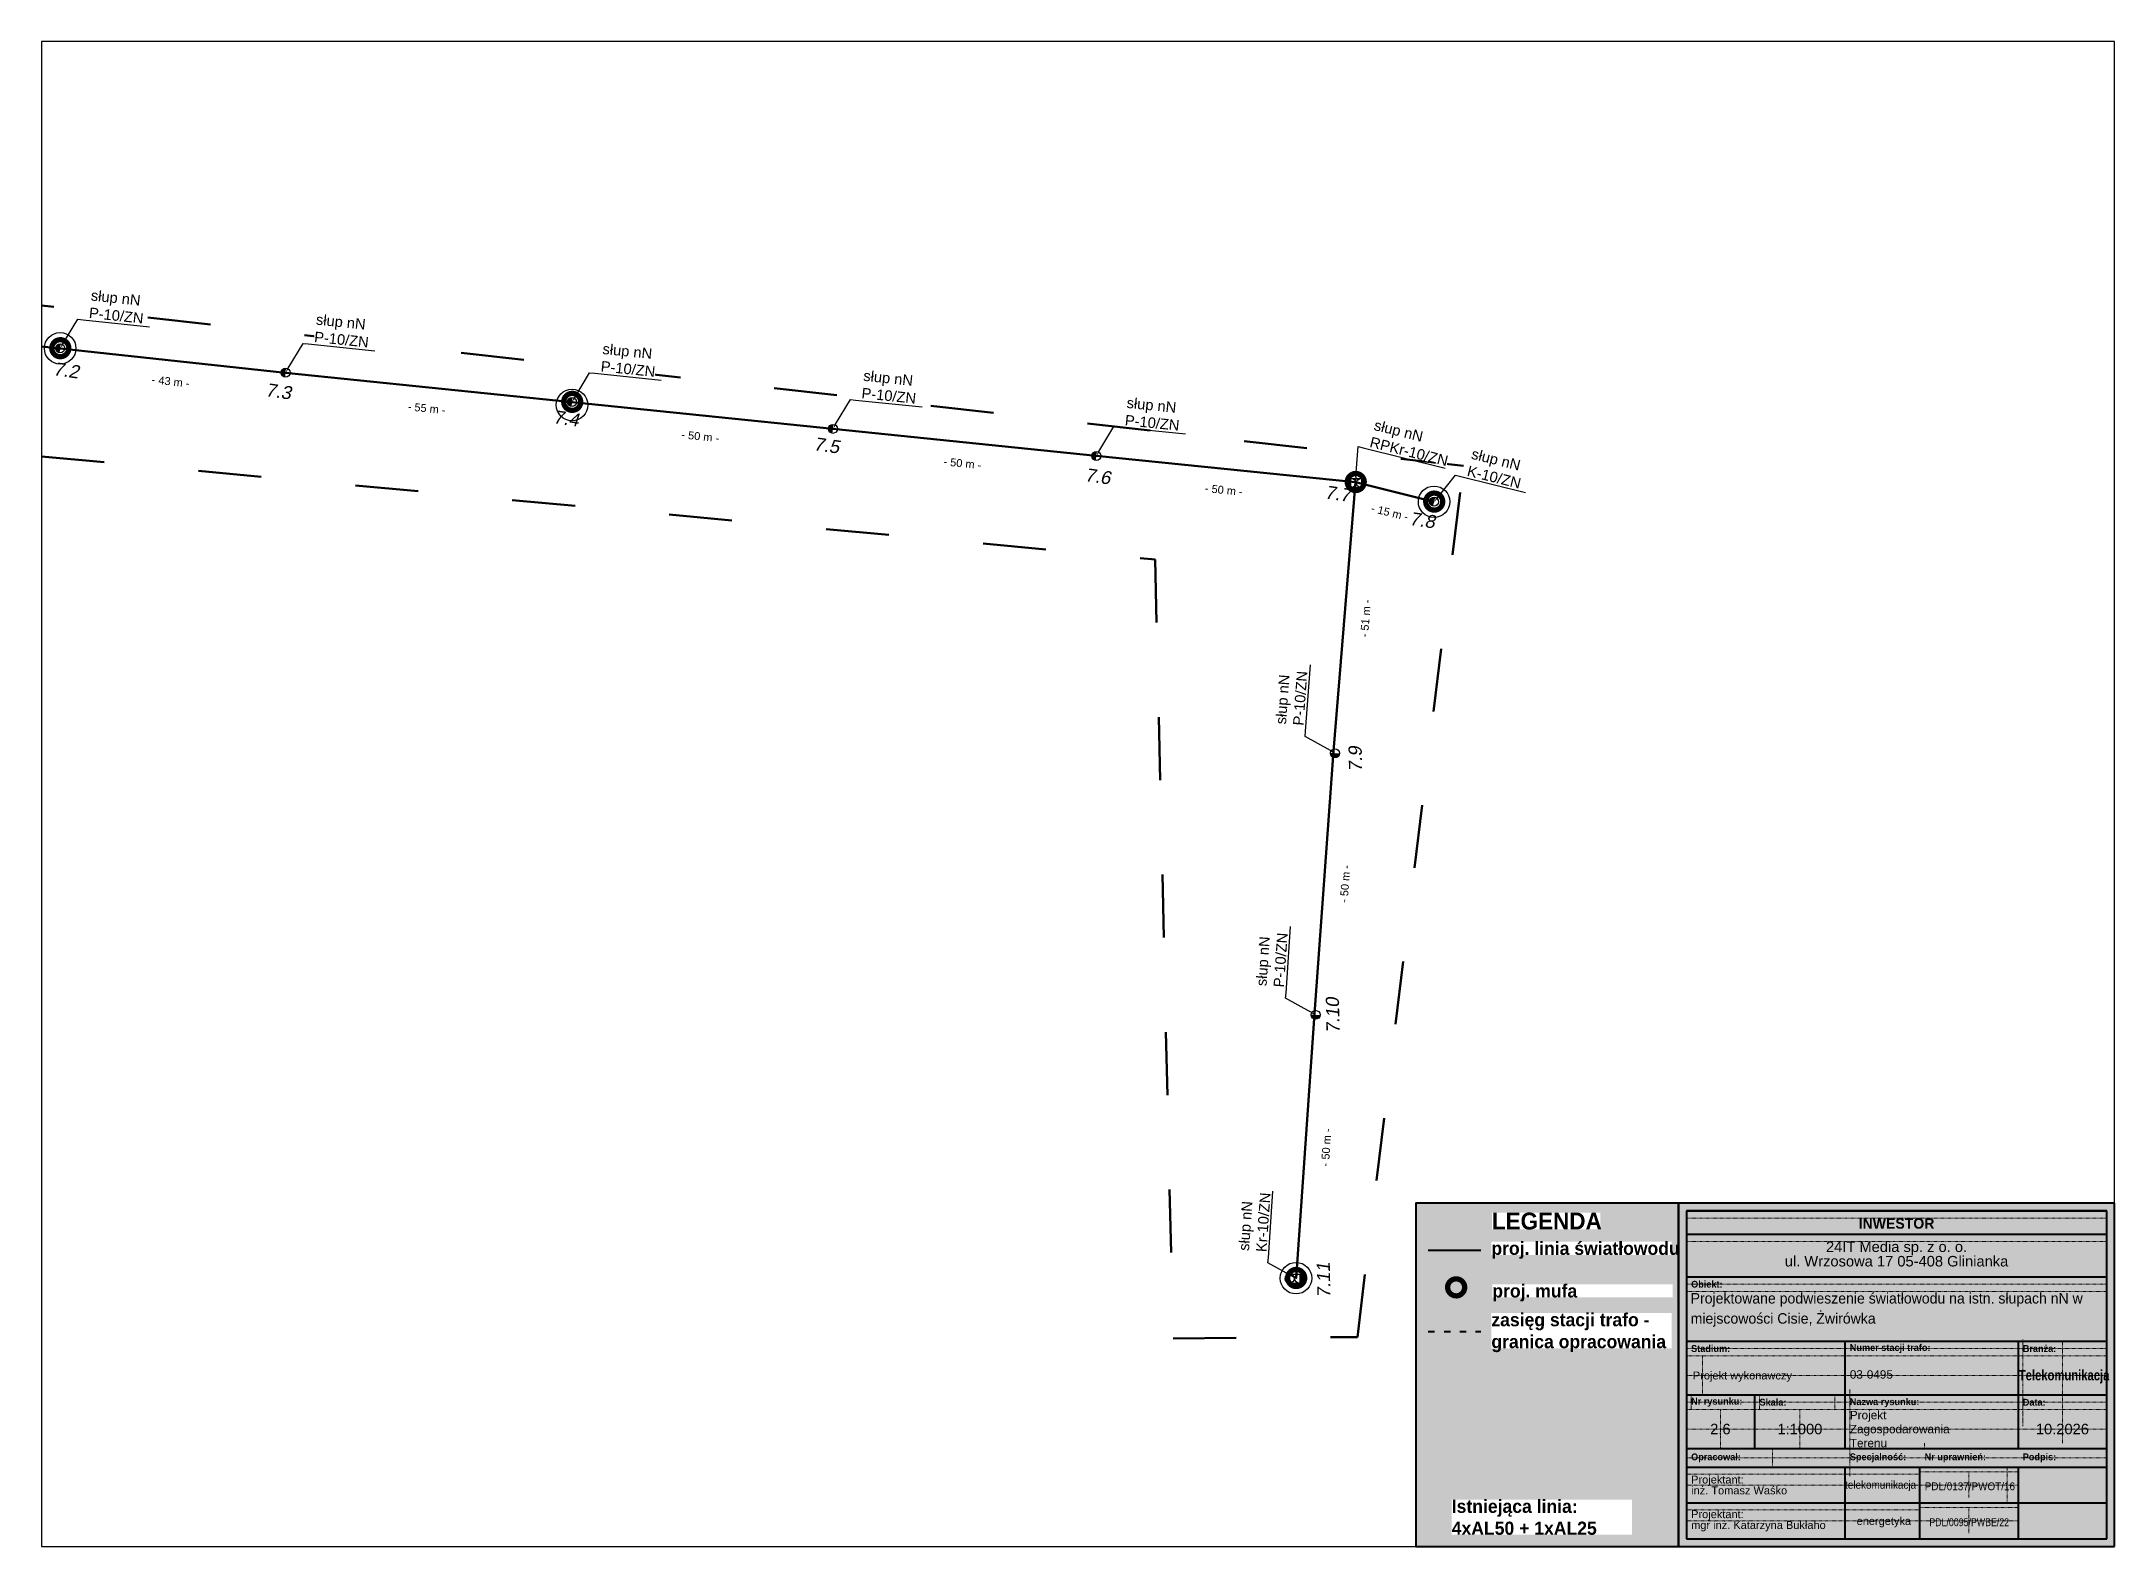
# Paper-space layout '495-6' of a CAD drawing. Header units: metres, sheet in millimetres. Extents: x 0 to 395, y 0 to 287.
# The model-space entities are those that its viewports show. They can reach past a viewport. Long polylines and large blocks are cut down to what shows.
import ezdxf
from ezdxf import colors
from ezdxf.entities.mleader import LeaderData, LeaderLine
from ezdxf.math import Vec2, Vec3

# ---------------------------------------------------------------- set-up
doc = ezdxf.new("R2010")
doc.units = ezdxf.units.M
for name, pattern in [('ACAD_ISO03W100', [30, 12, -18]), ('DGN Style 2', [0.005224, 0.003135, -0.00209]), ('GCAD_ISO03W100', [30, 12, -18])]:
    doc.linetypes.add(name, pattern=pattern)
for name, color, linetype, lineweight in [('!tele', 30, 'Continuous', 50), ('!trafo', 6, 'GCAD_ISO03W100', 50), ('00_Mufa', 3, 'Continuous', 30), ('@Tabelka', 7, 'Continuous', 13), ('_mm zasięg trafo', 6, 'ACAD_ISO03W100', 35), ('_numery', 7, 'Continuous', 40), ('_światłowód', 30, 'Continuous', 50)]:
    doc.layers.add(name, color=color, linetype=linetype, lineweight=lineweight)
doc.layers.add('@KonstrTabelki', color=253, linetype='DGN Style 2', lineweight=0, plot=False)
for name, color, linetype in [('_MM mufy', 3, 'Continuous'), ('_MM opisy', 7, 'Continuous'), ('_MM slupy', 5, 'Continuous'), ('DIM', 7, 'Continuous')]:
    doc.layers.add(name, color=color, linetype=linetype)
doc.styles.add('BardzoMale-PrawaGora', font='arial.ttf', dxfattribs={"height": 0.0025})
doc.styles.get("Standard").update_dxf_attribs({"font": 'arial.ttf'})
doc.dimstyles.new('opis linie', dxfattribs={"dimtxt": 1.5, "dimasz": 0.18, "dimexe": 0.18, "dimexo": 0.0625, "dimgap": 2.5, "dimtad": 4, "dimdec": 0, "dimzin": 0, "dimdsep": 46, "dimtxsty": 'Standard', "dimcen": 0.09, "dimse1": 1, "dimse2": 1, "dimsd1": 1, "dimsd2": 1, "dimclrt": 256, "dimadec": 0, "dimazin": 0, "dimtfac": 1, "dimtdec": 0, "dimtofl": 0, "dimtmove": 0, "dimatfit": 3, "dimfxl": 1, "dimtfill": 1, "dimtolj": 1, "dimtzin": 0, "dimarcsym": 0})

# ---------------------------------------------------------------- blocks, each defined once
blk = doc.blocks.new('tabelka')
at = {"true_color": 0xffffff, "transparency": 33554687}
h = blk.add_hatch(color=7, dxfattribs=at)
h.dxf.hatch_style = 1
h.paths.add_polyline_path([(-83, 65.41), (0, 65.41), (0, 0), (-83, 0)])
at = {"layer": '@KonstrTabelki', "lineweight": 0}
for p, q in [((-1.5, 62.52), (-81.5, 62.52)), ((-1.5, 58.08), (-81.5, 58.08)), ((-1.5, 49.94), (-81.5, 49.94)), ((-81.5, 48.55), (-1.5, 48.55)), ((-1.5, 37.69), (-81.5, 37.69)), ((-81.5, 36.3), (-1.5, 36.3)), ((-78.46, 36.3), (-78.46, 28.86)), ((-17.47, 39.44), (-17.47, 22.94)), ((-9.93, 19.68), (-9.93, 39.08)), ((-81.5, 32.58), (-1.5, 32.58)), ((-80.6, 28.86), (-80.6, 26.08)), ((-67.58, 28.86), (-67.58, 26.08)), ((-53.27, 26.08), (-53.27, 28.86)), ((-50.39, 29.9), (-50.39, 18.64)), ((-17.47, 28.86), (-17.47, 22.94)), ((-9.93, 19.68), (-9.93, 28.86)), ((-1.5, 27.47), (-81.5, 27.47)), ((-81.5, 26.08), (-1.5, 26.08)), ((-74.99, 18.64), (-74.99, 26.08)), ((-59.88, 18.64), (-59.88, 26.08)), ((-1.5, 27.47), (-18.36, 27.47)), ((-1.5, 22.36), (-81.5, 22.36)), ((-1.5, 22.36), (-18.36, 22.36)), ((-81.5, 16.88), (-1.5, 16.88)), ((-65.11, 18.64), (-65.11, 15.11)), ((-50.39, 18.64), (-50.39, 13.41)), ((-36.15, 19.68), (-36.15, 18.64)), ((-37.05, 13.77), (-81.5, 13.77)), ((-37.05, 14.25), (-18.36, 14.25)), ((-27.71, 14.25), (-27.71, 9.31)), ((-20.43, 15.11), (-20.43, 8.31)), ((-37.05, 11.71), (-81.5, 11.71)), ((-18.36, 11.71), (-37.05, 11.71)), ((-37.05, 6.97), (-81.5, 6.97)), ((-37.05, 4.9), (-81.5, 4.9)), ((-37.05, 7.44), (-18.36, 7.44)), ((-18.36, 4.9), (-37.05, 4.9)), ((-27.71, 7.44), (-27.71, 2.5))]:
    blk.add_line(p, q, dxfattribs=at)
at = {"layer": '@KonstrTabelki'}
for points in [[(-51.29, 28.86), (-51.29, 39.08)], [(-51.29, 18.64), (-51.29, 28.86)]]:
    blk.add_lwpolyline(points, dxfattribs=at)
at = {"layer": '@Tabelka', "lineweight": 40}
for p, q in [((0, 65.41), (-83, 65.41)), ((-83, 65.41), (-83, 0)), ((-81.5, 63.91), (-1.5, 63.91)), ((-1.5, 63.91), (-81.5, 63.91)), ((-81.5, 63.91), (-81.5, 1.5)), ((-1.5, 1.5), (-1.5, 63.91)), ((0, 0), (0, 65.41)), ((-81.5, 59.47), (-1.5, 59.47)), ((-81.5, 51.33), (-1.5, 51.33)), ((-81.5, 39.08), (-1.5, 39.08)), ((-81.5, 39.08), (-18.36, 39.08)), ((-51.29, 28.86), (-51.29, 39.08)), ((-51.29, 28.86), (-51.29, 35.67)), ((-18.36, 39.08), (-18.36, 28.86)), ((-81.5, 28.86), (-18.36, 28.86)), ((-68.48, 18.64), (-68.48, 28.86)), ((-51.29, 18.64), (-51.29, 28.86)), ((-18.36, 28.86), (-1.5, 28.86)), ((-18.36, 28.86), (-18.36, 18.64)), ((-51.29, 18.64), (-51.29, 25.45)), ((-18.36, 25.45), (-18.36, 18.64)), ((-81.5, 18.64), (-1.5, 18.64)), ((-81.5, 18.64), (-1.5, 18.64)), ((-81.5, 15.11), (-1.5, 15.11)), ((-51.29, 1.5), (-51.29, 15.11)), ((-37.05, 1.5), (-37.05, 15.11)), ((-18.36, 15.11), (-18.36, 1.5)), ((-81.5, 8.31), (-1.5, 8.31)), ((-81.5, 8.31), (-1.5, 8.31)), ((-81.5, 1.5), (-1.5, 1.5)), ((-83, 0), (0, 0))]:
    blk.add_line(p, q, dxfattribs=at)
at = {"layer": '@Tabelka'}
for s, insert, char_height, attachment_point, line_spacing_factor in [('{\\fLato Light|b1|i0|c238|p34;INWESTOR}', (-41.5, 62.52), 2, 2, 0.825), ('24IT Media sp. z o. o.\\Pul. Wrzosowa 17 05-408 Glinianka', (-41.5, 58.08), 2, 2, 0.825), ('{\\fLato Light|b1|i0|c238|p34;Obiekt:}', (-80.6, 49.94), 1.3, 4, 0.946154), ('{\\fLato Light|b1|i0|c238|p34;Branża:}', (-17.47, 37.69), 1.3, 4, 0.946154), ('Projekt wykonawczy', (-80.27, 32.34), 1.5, 4, 0.825), ('{\\fLato Light|b1|i0|c238|p34;\\W0.8;Telekomunikacja}', (-9.6, 32.34), 2, 5, 0.76875), ('{\\fLato Light|b1|i0|c238|p34;Nr rysunku:}', (-80.6, 27.47), 1.3, 4, 0.946154), ('{\\fLato Light|b1|i0|c238|p34;Skala:}', (-67.58, 27.47), 1.3, 4, 0.946154), ('{\\fLato Light|b1|i0|c238|p34;Nazwa rysunku:}', (-50.39, 27.38), 1.3, 4, 0.946154), ('{\\fLato Light|b1|i0|c238|p34;Data:}', (-17.47, 27.47), 1.3, 4, 0.946154), ('10.2026', (-9.93, 22.36), 2, 5, 0.825), ('{\\fLato Light|b1|i0|c238|p34;Opracował:}', (-80.6, 16.88), 1.3, 4, 0.946154), ('{\\fLato Light|b1|i0|c238|p34;Specjalność:}', (-50.39, 16.88), 1.3, 4, 0.946154), ('{\\fLato Light|b1|i0|c238|p34;Nr uprawnień:}', (-36.15, 16.88), 1.3, 4, 0.946154), ('{\\fLato Light|b1|i0|c238|p34;Podpis:}', (-17.47, 16.88), 1.3, 4, 0.946154)]:
    blk.add_mtext(s, dxfattribs=dict(at, insert=insert, char_height=char_height, attachment_point=attachment_point, line_spacing_factor=line_spacing_factor))
for s, insert, char_height, width, attachment_point, line_spacing_factor in [('{\\fLato Light|b1|i0|c238|p34;Stadium:}', (-80.6, 37.69), 1.3, 8.6456, 4, 0.946154), ('{\\fLato Light|b1|i0|c238|p34;Numer stacji trafo:}', (-50.39, 37.69), 1.3, 16.1141, 4, 0.946154), ('Projektant:\\Pinż. Tomasz Waśko', (-80.6, 11.71), 1.5, 27.9275, 4, 0.825), ('{\\W0.9;telekomunikacja}', (-44.53, 11.53), 1.5, 22.915, 5, 0.825), ('{\\W0.9;PDL/0137/PWOT/16}', (-27.54, 11.46), 1.5, 22.915, 5, 0.825), ('Projektant:\\Pmgr inż. Katarzyna Bukłaho', (-80.6, 4.9), 1.5, 27.9275, 4, 0.825), ('energetyka', (-43.91, 4.64), 1.5, 22.915, 5, 0.825), ('{\\W0.8;PDL/0095/PWBE/22}', (-27.66, 4.62), 1.5, 22.915, 5, 0.825)]:
    blk.add_mtext(s, dxfattribs=dict(at, insert=insert, char_height=char_height, width=width, attachment_point=attachment_point, line_spacing_factor=line_spacing_factor))
blk = doc.blocks.new('mufa')
at = {"layer": '_MM mufy'}
h = blk.add_hatch(color=256, dxfattribs=at)
h.dxf.hatch_style = 1
h.paths.add_polyline_path([(2.15, 0.12, 1), (-2.1, -0.05, 1)])
h.paths.add_polyline_path([(-1.1, -0.01, -1), (1.15, 0.08, -1)], flags=16)
h.paths.add_polyline_path([(-0.83, 0, -1), (0.88, 0.07, -1)], flags=0)
blk = doc.blocks.new('legenda')
at = {"true_color": 0xffffff, "transparency": 33554687}
h = blk.add_hatch(color=7, dxfattribs=at)
h.dxf.hatch_style = 1
h.paths.add_polyline_path([(-50, 65.41), (0, 65.41), (0, 0), (-50, 0)])
at = {"lineweight": 40}
blk.add_lwpolyline([(0, 65.41), (-50, 65.41), (-50, 0)], dxfattribs=at)
at = {"layer": '_mm zasięg trafo', "lineweight": 40, "ltscale": 0.1}
blk.add_lwpolyline([(-47.62, 40.95), (-37.62, 40.95)], dxfattribs=at)
at = {"layer": '_światłowód', "lineweight": 40}
blk.add_lwpolyline([(-47.62, 56.41), (-37.62, 56.41)], dxfattribs=at)
at = {"layer": '_mm zasięg trafo'}
blk.add_blockref('mufa', (-42.35, 49.31), dxfattribs=at)
at = {"layer": '_mm zasięg trafo', "bg_fill": 3, "box_fill_scale": 1, "bg_fill_color": 256, "bg_fill_transparency": 0}
for s, width, heights, insert, char_height, attachment_point in [('{\\fLato Light|b1|i0|c238|p34;\\C7;LEGENDA}', 20.65, [-3.27], (-35.53, 63.58), 3.2, 1), ('\\pxt4;{\\fLato Light|b1|i0|c238|p34;\\C7;proj. linia światłowodu}', 34.3358, [0], (-35.62, 56.41), 2.5, 4), ('\\pxt4;{\\fLato Light|b1|i0|c238|p34;\\C7;proj. mufa}', 34.3358, [0], (-35.44, 48.3), 2.5, 4), ('\\pxt4;{\\fLato Light|b1|i0|c238|p34;\\C7;zasięg stacji trafo - granica opracowania}', 34.3358, [-7.36], (-35.62, 40.72), 2.5, 4)]:
    blk.add_mtext_dynamic_manual_height_columns(s, width=width, gutter_width=1, heights=heights, dxfattribs=dict(at, insert=insert, char_height=char_height, attachment_point=attachment_point))
at = {"lineweight": 40}
blk.add_lwpolyline([(-50, 0), (0, 0), (0, 65.41)], dxfattribs=at)
at = {"layer": '_mm zasięg trafo', "insert": (-43.16, 5.56), "char_height": 2.5, "attachment_point": 4, "bg_fill": 3, "box_fill_scale": 1, "bg_fill_color": 256, "bg_fill_transparency": 0}
blk.add_mtext_dynamic_manual_height_columns('\\pxt4;{\\fLato Light|b1|i0|c238|p34;\\C7;Istniejąca linia:\\P4xAL50 + 1xAL25}', width=34.3358, gutter_width=1, heights=[-6.79], dxfattribs=at)
blk = doc.blocks.new('ZN')
at = {"layer": '_MM slupy', "transparency": 33554687}
h = blk.add_hatch(color=256, dxfattribs=at)
h.dxf.hatch_style = 1
h.paths.add_polyline_path([(0, -0.86), (0, 0.86, 1)])
at = {"layer": '_MM slupy'}
blk.add_circle((0, 0), 0.857, dxfattribs=at)
blk = doc.blocks.new('*D3286')
at = {"layer": 'DIM', "insert": (7527783.79, 5787055.94), "char_height": 1.5, "attachment_point": 5, "rotation": 86.0243, "bg_fill": 3, "box_fill_scale": 1.1, "bg_fill_color": 9, "bg_fill_true_color": 13158600, "bg_fill_transparency": 0}
blk.add_mtext('\\A1;- 50 m -', dxfattribs=at)
blk = doc.blocks.new('*D3287')
at = {"layer": 'DIM', "insert": (7527787.37, 5787106.1), "char_height": 1.5, "attachment_point": 5, "rotation": 85.8108, "bg_fill": 3, "box_fill_scale": 1.1, "bg_fill_color": 9, "bg_fill_true_color": 13158600, "bg_fill_transparency": 0}
blk.add_mtext('\\A1;- 50 m -', dxfattribs=at)
blk = doc.blocks.new('*D3288')
at = {"layer": 'DIM', "insert": (7527791.28, 5787156.66), "char_height": 1.5, "attachment_point": 5, "rotation": 85.3423, "bg_fill": 3, "box_fill_scale": 1.1, "bg_fill_color": 9, "bg_fill_true_color": 13158600, "bg_fill_transparency": 0}
blk.add_mtext('\\A1;- 51 m -', dxfattribs=at)
blk = doc.blocks.new('*D3290')
at = {"layer": 'DIM', "insert": (7527515.32, 5787206.92), "char_height": 1.5, "attachment_point": 5, "rotation": 353.996, "bg_fill": 3, "box_fill_scale": 1.1, "bg_fill_color": 9, "bg_fill_true_color": 13158600, "bg_fill_transparency": 0}
blk.add_mtext('\\A1;- 54 m -', dxfattribs=at)
blk = doc.blocks.new('*D3291')
at = {"layer": 'DIM', "insert": (7527563.81, 5787201.76), "char_height": 1.5, "attachment_point": 5, "rotation": 353.8421, "bg_fill": 3, "box_fill_scale": 1.1, "bg_fill_color": 9, "bg_fill_true_color": 13158600, "bg_fill_transparency": 0}
blk.add_mtext('\\A1;- 43 m -', dxfattribs=at)
blk = doc.blocks.new('*D3292')
at = {"layer": 'DIM', "insert": (7527612.55, 5787196.65), "char_height": 1.5, "attachment_point": 5, "rotation": 354.1462, "bg_fill": 3, "box_fill_scale": 1.1, "bg_fill_color": 9, "bg_fill_true_color": 13158600, "bg_fill_transparency": 0}
blk.add_mtext('\\A1;- 55 m -', dxfattribs=at)
blk = doc.blocks.new('*D3293')
at = {"layer": 'DIM', "insert": (7527664.64, 5787191.3), "char_height": 1.5, "attachment_point": 5, "rotation": 354.1324, "bg_fill": 3, "box_fill_scale": 1.1, "bg_fill_color": 9, "bg_fill_true_color": 13158600, "bg_fill_transparency": 0}
blk.add_mtext('\\A1;- 50 m -', dxfattribs=at)
blk = doc.blocks.new('*D3294')
at = {"layer": 'DIM', "insert": (7527714.53, 5787186.17), "char_height": 1.5, "attachment_point": 5, "rotation": 354.1114, "bg_fill": 3, "box_fill_scale": 1.1, "bg_fill_color": 9, "bg_fill_true_color": 13158600, "bg_fill_transparency": 0}
blk.add_mtext('\\A1;- 50 m -', dxfattribs=at)
blk = doc.blocks.new('*D3295')
at = {"layer": 'DIM', "insert": (7527764.28, 5787181.09), "char_height": 1.5, "attachment_point": 5, "rotation": 354.2257, "bg_fill": 3, "box_fill_scale": 1.1, "bg_fill_color": 9, "bg_fill_true_color": 13158600, "bg_fill_transparency": 0}
blk.add_mtext('\\A1;- 50 m -', dxfattribs=at)
blk = doc.blocks.new('*D3296')
at = {"layer": 'DIM', "insert": (7527795.86, 5787176.82), "char_height": 1.5, "attachment_point": 5, "rotation": 345.9836, "bg_fill": 3, "box_fill_scale": 1.1, "bg_fill_color": 9, "bg_fill_true_color": 13158600, "bg_fill_transparency": 0}
blk.add_mtext('\\A1;- 15 m -', dxfattribs=at)
blk = doc.blocks.new('R')
at = {"layer": '_MM slupy', "transparency": 33554687}
h = blk.add_hatch(color=256, dxfattribs=at)
h.dxf.hatch_style = 1
h.paths.add_polyline_path([(-0.93, -0.86), (-0.93, 0.86, 1)])
h = blk.add_hatch(color=256, dxfattribs=at)
h.dxf.hatch_style = 1
h.paths.add_polyline_path([(0.93, 0.86), (0.93, -0.86, 1)])
at = {"layer": '_MM slupy'}
for points in [[(-0.93, 0.86), (0.93, 0.86)], [(-0.93, -0.86), (0.93, -0.86)]]:
    blk.add_lwpolyline(points, dxfattribs=at)
for centre in [(-0.93, 0), (0.93, 0)]:
    blk.add_circle(centre, 0.857, dxfattribs=at)
blk = doc.blocks.new('q')
at = {"layer": '_MM slupy'}
blk.add_blockref('ZN', (0, 0), dxfattribs=at)
at = {"layer": '_MM opisy'}
ml = blk.add_multileader_mtext('Standard', dxfattribs=at)
ml.set_content('\\pxql;słup nN\\PP-10/ZN', color=256)
ml.set_leader_properties()
ml.build(insert=Vec2(0, 0))
ml.multileader.update_dxf_attribs({"has_text_frame": 1, "text_left_attachment_type": 5, "text_right_attachment_type": 5, "dogleg_length": 1, "arrow_head_size": 1})
ctx = ml.context
ctx.base_point, ctx.char_height, ctx.arrow_head_size, ctx.landing_gap_size, ctx.plane_origin = Vec3(3.75, 5.9), 2, 1, 1, Vec3(1.72, -1.42)
ctx.left_attachment, ctx.right_attachment = 5, 5
notes = []
notes.append((ctx, [(0, (1, 1, 0), (2.75, 5.9), (1, 0), 1, [(0, [(0, 0), (2.75, 5.9)], 0, [])])]))
ctx.mtext.insert, ctx.mtext.flow_direction = Vec3(4.75, 11.7), 5
ctx.mtext.has_bg_fill, ctx.mtext.bg_color, ctx.mtext.bg_scale_factor, ctx.mtext.bg_transparency, ctx.mtext.use_window_bg_color = 1, -1023410175, 1, 0, 1
for ctx, leaders in notes:
    for number, flags, end, landing, length, lines in leaders:
        leader = LeaderData()
        leader.index, (leader.has_last_leader_line, leader.has_dogleg_vector, leader.attachment_direction) = number, flags
        leader.last_leader_point, leader.dogleg_vector, leader.dogleg_length = Vec3(end), Vec3(landing), length
        for number, points, colour, breaks in lines:
            line = LeaderLine()
            line.index, line.vertices, line.color, line.breaks = number, Vec3.list(points), colors.encode_raw_color(colour), breaks
            leader.lines.append(line)
        ctx.leaders.append(leader)

msp = doc.modelspace()

# ---------------------------------------------------------------- linework, layer by layer
at = {"layer": '!trafo'}
msp.add_lwpolyline([(7527466.99, 5787194.19), (7527751.2, 5787167.86), (7527754.62, 5787019.56), (7527789.7, 5787019.83), (7527809.89, 5787185.7), (7527453.53, 5787225.94)], dxfattribs=at)
at = {"layer": '00_Mufa'}
for centre in [(7527542.79, 5787208.07), (7527640.23, 5787197.29), (7527804.31, 5787178.86), (7527778.03, 5787031.04)]:
    msp.add_circle(centre, 3, dxfattribs=at)

# ---------------------------------------------------------------- next in the draw order: block references
for p, rotation in [((7527542.79, 5787208.07), 353.8420620738489), ((7527585.69, 5787203.44), 354.1461991710294), ((7527640.23, 5787197.85), 354.1324487911801), ((7527689.87, 5787192.75), 354.1113659011265), ((7527740.01, 5787187.58), 354.2257386540888), ((7527785.44, 5787130.99), 85.81080230718017), ((7527781.75, 5787081.18), 86.02433740628351)]:
    msp.add_blockref('q', p, dxfattribs=dict(rotation=rotation))

# ---------------------------------------------------------------- next in the draw order: linework, layer by layer
at = {"layer": '!tele'}
for points in [[(7527439.08, 5787217.75), (7527488.69, 5787213.76), (7527542.79, 5787208.07), (7527585.69, 5787203.44), (7527640.23, 5787197.85), (7527689.87, 5787192.75), (7527740.01, 5787187.58), (7527789.37, 5787182.59), (7527804.31, 5787178.86)], [(7527789.37, 5787182.59), (7527785.19, 5787131.39), (7527781.53, 5787081.39), (7527778.03, 5787031.04)]]:
    msp.add_lwpolyline(points, dxfattribs=at)

# ---------------------------------------------------------------- next in the draw order: dimensions: what is measured, and where the dimension line sits
at = {"layer": 'DIM'}
for p1, p2, picture, middle in [((7527488.69, 5787213.76), (7527542.79, 5787208.07), '*D3290', (7527515.32, 5787206.92)), ((7527778.03, 5787031.04), (7527781.53, 5787081.39), '*D3286', (7527783.79, 5787055.94))]:
    dim = msp.add_aligned_dim(p1=p1, p2=p2, distance=-0.75, dimstyle='opis linie', override={"dimpost": '- <> m -'}, dxfattribs=at)
    dim.commit()
    dim.dimension.update_dxf_attribs({"geometry": picture, "text_midpoint": middle})

# ---------------------------------------------------------------- next in the draw order: texts
at = {"layer": '_numery', "oblique": 10}
msp.add_text('7.11', height=2.5, rotation=91.2931, dxfattribs=at).set_placement((7527784.6, 5787027.29))

# ---------------------------------------------------------------- next in the draw order: dimensions: what is measured, and where the dimension line sits
at = {"layer": 'DIM'}
for p1, p2, picture, middle in [((7527542.79, 5787208.07), (7527585.69, 5787203.44), '*D3291', (7527563.81, 5787201.76)), ((7527781.53, 5787081.39), (7527785.19, 5787131.39), '*D3287', (7527787.37, 5787106.1))]:
    dim = msp.add_aligned_dim(p1=p1, p2=p2, distance=-0.75, dimstyle='opis linie', override={"dimpost": '- <> m -'}, dxfattribs=at)
    dim.commit()
    dim.dimension.update_dxf_attribs({"geometry": picture, "text_midpoint": middle})

# ---------------------------------------------------------------- next in the draw order: leaders
at = {"layer": '_MM opisy'}
ml = msp.add_multileader_mtext('Standard', dxfattribs=at)
ml.set_content('\\pxql;słup nN\\PKr-10/ZN', color=256)
ml.set_leader_properties()
ml.build(insert=Vec2(0, 0))
ml.multileader.update_dxf_attribs({"has_text_frame": 1, "text_left_attachment_type": 5, "text_right_attachment_type": 5, "dogleg_length": 1, "arrow_head_size": 1})
ctx = ml.context
ctx.base_point, ctx.char_height, ctx.arrow_head_size, ctx.landing_gap_size, ctx.plane_origin, ctx.plane_x_axis, ctx.plane_y_axis = Vec3(7527772.76, 5787034.94), 2, 1, 1, Vec3(7527779.93, 5787032.4), Vec3(0.069333, 0.997594), Vec3(-0.997594, 0.069333)
ctx.left_attachment, ctx.right_attachment = 5, 5
notes = []
notes.append((ctx, [(0, (1, 1, 0), (7527772.69, 5787033.94), (0.069333, 0.997594), 1, [(0, [(7527778.39, 5787030.78), (7527772.69, 5787033.94)], 0, [])])]))
ctx.mtext.insert, ctx.mtext.text_direction, ctx.mtext.flow_direction = Vec3(7527767.08, 5787036.33), Vec3(0.069333, 0.997594), 5
ctx.mtext.has_bg_fill, ctx.mtext.bg_color, ctx.mtext.bg_scale_factor, ctx.mtext.bg_transparency, ctx.mtext.use_window_bg_color = 1, -1023410175, 1, 0, 1
for ctx, leaders in notes:
    for number, flags, end, landing, length, lines in leaders:
        leader = LeaderData()
        leader.index, (leader.has_last_leader_line, leader.has_dogleg_vector, leader.attachment_direction) = number, flags
        leader.last_leader_point, leader.dogleg_vector, leader.dogleg_length = Vec3(end), Vec3(landing), length
        for number, points, colour, breaks in lines:
            line = LeaderLine()
            line.index, line.vertices, line.color, line.breaks = number, Vec3.list(points), colors.encode_raw_color(colour), breaks
            leader.lines.append(line)
        ctx.leaders.append(leader)

# ---------------------------------------------------------------- next in the draw order: block references
at = {"color": 5, "lineweight": 70}
for p in [(7527542.79, 5787208.07), (7527778.03, 5787031.04)]:
    msp.add_blockref('mufa', p, dxfattribs=at)
msp.add_blockref('R', (7527777.73, 5787030.93))

# ---------------------------------------------------------------- next in the draw order: texts
at = {"layer": '_numery', "oblique": 10}
for s, rotation, p in [('7.2', 351.8308, (7527541.38, 5787203)), ('7.10', 91.2931, (7527786.34, 5787077.69))]:
    msp.add_text(s, height=2.5, rotation=rotation, dxfattribs=at).set_placement(p)

# ---------------------------------------------------------------- next in the draw order: dimensions: what is measured, and where the dimension line sits
at = {"layer": 'DIM'}
for p1, p2, picture, middle in [((7527585.69, 5787203.44), (7527640.23, 5787197.85), '*D3292', (7527612.55, 5787196.65)), ((7527785.19, 5787131.39), (7527789.37, 5787182.59), '*D3288', (7527791.28, 5787156.66))]:
    dim = msp.add_aligned_dim(p1=p1, p2=p2, distance=-0.75, dimstyle='opis linie', override={"dimpost": '- <> m -'}, dxfattribs=at)
    dim.commit()
    dim.dimension.update_dxf_attribs({"geometry": picture, "text_midpoint": middle})

# ---------------------------------------------------------------- next in the draw order: texts
at = {"layer": '_numery', "oblique": 10}
for s, rotation, p in [('7.3', 351.8308, (7527581.79, 5787199)), ('7.9', 91.2931, (7527790.62, 5787127.45))]:
    msp.add_text(s, height=2.5, rotation=rotation, dxfattribs=at).set_placement(p)

# ---------------------------------------------------------------- next in the draw order: dimensions: what is measured, and where the dimension line sits
at = {"layer": 'DIM'}
dim = msp.add_aligned_dim(p1=(7527640.23, 5787197.85), p2=(7527689.87, 5787192.75), distance=-0.75, dimstyle='opis linie', override={"dimpost": '- <> m -'}, dxfattribs=at)
dim.commit()
dim.dimension.update_dxf_attribs({"geometry": '*D3293', "text_midpoint": (7527664.64, 5787191.3)})

# ---------------------------------------------------------------- next in the draw order: block references
at = {"color": 5, "lineweight": 70}
msp.add_blockref('mufa', (7527640.23, 5787197.85), dxfattribs=at)

# ---------------------------------------------------------------- next in the draw order: texts
at = {"layer": '_numery', "oblique": 10}
msp.add_text('7.4', height=2.5, rotation=351.8308, dxfattribs=at).set_placement((7527636.56, 5787193.85))

# ---------------------------------------------------------------- next in the draw order: dimensions: what is measured, and where the dimension line sits
at = {"layer": 'DIM'}
dim = msp.add_aligned_dim(p1=(7527689.87, 5787192.75), p2=(7527740.01, 5787187.58), distance=-0.75, dimstyle='opis linie', override={"dimpost": '- <> m -'}, dxfattribs=at)
dim.commit()
dim.dimension.update_dxf_attribs({"geometry": '*D3294', "text_midpoint": (7527714.53, 5787186.17)})

# ---------------------------------------------------------------- next in the draw order: texts
at = {"layer": '_numery', "oblique": 10}
msp.add_text('7.5', height=2.5, rotation=351.8308, dxfattribs=at).set_placement((7527686.12, 5787188.71))

# ---------------------------------------------------------------- next in the draw order: dimensions: what is measured, and where the dimension line sits
at = {"layer": 'DIM'}
dim = msp.add_aligned_dim(p1=(7527740.01, 5787187.58), p2=(7527789.37, 5787182.59), distance=-0.75, dimstyle='opis linie', override={"dimpost": '- <> m -'}, dxfattribs=at)
dim.commit()
dim.dimension.update_dxf_attribs({"geometry": '*D3295', "text_midpoint": (7527764.28, 5787181.09)})

# ---------------------------------------------------------------- next in the draw order: texts
at = {"layer": '_numery', "oblique": 10}
msp.add_text('7.6', height=2.5, rotation=351.8308, dxfattribs=at).set_placement((7527737.74, 5787182.82))

# ---------------------------------------------------------------- next in the draw order: dimensions: what is measured, and where the dimension line sits
at = {"layer": 'DIM'}
dim = msp.add_aligned_dim(p1=(7527789.37, 5787182.59), p2=(7527804.31, 5787178.86), distance=-0.75, dimstyle='opis linie', override={"dimpost": '- <> m -'}, dxfattribs=at)
dim.commit()
dim.dimension.update_dxf_attribs({"geometry": '*D3296', "text_midpoint": (7527795.86, 5787176.82)})

# ---------------------------------------------------------------- next in the draw order: leaders
at = {"layer": '_MM opisy'}
ml = msp.add_multileader_mtext('Standard', dxfattribs=at)
ml.set_content('\\pxql;słup nN\\PRPKr-10/ZN', color=256)
ml.set_leader_properties()
ml.build(insert=Vec2(0, 0))
ml.multileader.update_dxf_attribs({"has_text_frame": 1, "text_left_attachment_type": 5, "text_right_attachment_type": 5, "dogleg_length": 1, "arrow_head_size": 1})
ctx = ml.context
ctx.base_point, ctx.char_height, ctx.arrow_head_size, ctx.landing_gap_size, ctx.plane_origin, ctx.plane_x_axis, ctx.plane_y_axis = Vec3(7527790.83, 5787189.15), 2, 1, 1, Vec3(7527790.69, 5787180.79), Vec3(0.970227, -0.242199), Vec3(0.242199, 0.970227)
ctx.left_attachment, ctx.right_attachment = 5, 5
notes = []
notes.append((ctx, [(0, (1, 1, 0), (7527789.86, 5787189.39), (0.970227, -0.242199), 1, [(0, [(7527789.37, 5787182.59), (7527789.86, 5787189.39)], 0, [])])]))
ctx.mtext.insert, ctx.mtext.text_direction, ctx.mtext.flow_direction = Vec3(7527793.2, 5787194.5), Vec3(0.970227, -0.242199), 5
ctx.mtext.has_bg_fill, ctx.mtext.bg_color, ctx.mtext.bg_scale_factor, ctx.mtext.bg_transparency, ctx.mtext.use_window_bg_color = 1, -1023410175, 1, 0, 1
for ctx, leaders in notes:
    for number, flags, end, landing, length, lines in leaders:
        leader = LeaderData()
        leader.index, (leader.has_last_leader_line, leader.has_dogleg_vector, leader.attachment_direction) = number, flags
        leader.last_leader_point, leader.dogleg_vector, leader.dogleg_length = Vec3(end), Vec3(landing), length
        for number, points, colour, breaks in lines:
            line = LeaderLine()
            line.index, line.vertices, line.color, line.breaks = number, Vec3.list(points), colors.encode_raw_color(colour), breaks
            leader.lines.append(line)
        ctx.leaders.append(leader)

# ---------------------------------------------------------------- next in the draw order: block references
at = {"color": 5, "lineweight": 70}
msp.add_blockref('mufa', (7527789.37, 5787182.59), dxfattribs=at)
msp.add_blockref('R', (7527789.49, 5787182.43))
at = {"layer": '_MM slupy', "rotation": 345.9836442193422}
msp.add_blockref('ZN', (7527804.31, 5787178.86), dxfattribs=at)

# ---------------------------------------------------------------- next in the draw order: texts
at = {"layer": '_numery', "oblique": 10}
msp.add_text('7.7', height=2.5, rotation=351.8308, dxfattribs=at).set_placement((7527783.41, 5787179.51))

# ---------------------------------------------------------------- next in the draw order: leaders
at = {"layer": '_MM opisy'}
ml = msp.add_multileader_mtext('Standard', dxfattribs=at)
ml.set_content('\\pxql;słup nN\\PK-10/ZN', color=256)
ml.set_leader_properties()
ml.build(insert=Vec2(0, 0))
ml.multileader.update_dxf_attribs({"has_text_frame": 1, "text_left_attachment_type": 5, "text_right_attachment_type": 5, "dogleg_length": 1, "arrow_head_size": 1})
ctx = ml.context
ctx.base_point, ctx.char_height, ctx.arrow_head_size, ctx.landing_gap_size, ctx.plane_origin, ctx.plane_x_axis, ctx.plane_y_axis = Vec3(7527809.38, 5787183.67), 2, 1, 1, Vec3(7527805.63, 5787177.06), Vec3(0.970227, -0.242199), Vec3(0.242199, 0.970227)
ctx.left_attachment, ctx.right_attachment = 5, 5
notes = []
notes.append((ctx, [(0, (1, 1, 0), (7527808.41, 5787183.92), (0.970227, -0.242199), 1, [(0, [(7527804.31, 5787178.86), (7527808.41, 5787183.92)], 0, [])])]))
ctx.mtext.insert, ctx.mtext.text_direction, ctx.mtext.flow_direction = Vec3(7527811.74, 5787189.03), Vec3(0.970227, -0.242199), 5
ctx.mtext.has_bg_fill, ctx.mtext.bg_color, ctx.mtext.bg_scale_factor, ctx.mtext.bg_transparency, ctx.mtext.use_window_bg_color = 1, -1023410175, 1, 0, 1
for ctx, leaders in notes:
    for number, flags, end, landing, length, lines in leaders:
        leader = LeaderData()
        leader.index, (leader.has_last_leader_line, leader.has_dogleg_vector, leader.attachment_direction) = number, flags
        leader.last_leader_point, leader.dogleg_vector, leader.dogleg_length = Vec3(end), Vec3(landing), length
        for number, points, colour, breaks in lines:
            line = LeaderLine()
            line.index, line.vertices, line.color, line.breaks = number, Vec3.list(points), colors.encode_raw_color(colour), breaks
            leader.lines.append(line)
        ctx.leaders.append(leader)

# ---------------------------------------------------------------- next in the draw order: block references
at = {"color": 5, "lineweight": 70}
msp.add_blockref('mufa', (7527804.31, 5787178.86), dxfattribs=at)

# ---------------------------------------------------------------- next in the draw order: texts
at = {"layer": '_numery', "oblique": 10}
msp.add_text('7.8', height=2.5, rotation=351.8308, dxfattribs=at).set_placement((7527799.51, 5787174.47))

psp = doc.layouts.new('495-6')

# ---------------------------------------------------------------- linework, layer by layer
psp.add_lwpolyline([(0, 0), (394.6, 0), (394.6, 286.57), (0, 286.57)], close=True)

# ---------------------------------------------------------------- block references
psp.add_blockref('tabelka', (394.6, 0))

# ---------------------------------------------------------------- texts
at = {"color": 18, "true_color": 0x000000, "insert": (313.91, 48.27), "char_height": 2, "width": 76.9558, "attachment_point": 1, "line_spacing_factor": 0.825, "style": 'BardzoMale-PrawaGora'}
psp.add_mtext('\\pxsm1.15,ql;{\\fLato Light|b0|i0|c238|p34;\\C256;Projektowane podwieszenie światłowodu na istn. słupach nN w miejscowości Cisie, Żwirówka}', dxfattribs=at)
at = {"color": 1, "char_height": 1.6, "width": 26.3577, "attachment_point": 4}
for s, insert in [('{\\C18;\\c0;03-0495}', (344.21, 32.76, 1)), ('{\\C18;\\c0;Projekt Zagospodarowania Terenu}', (344.21, 22.36, 1))]:
    psp.add_mtext(s, dxfattribs=dict(at, insert=insert))
at = {"char_height": 2, "attachment_point": 5, "line_spacing_factor": 0.825}
for s, insert in [('2.6', (319.57, 22.36)), ('1:1000', (334.71, 22.36))]:
    psp.add_mtext(s, dxfattribs=dict(at, insert=insert))

# ---------------------------------------------------------------- next in the draw order: block references
psp.add_blockref('legenda', (311.6, 0))

# ---------------------------------------------------------------- next in the draw order: viewports
at = {"layer": '0'}
psp.add_viewport(center=(197.3, 143.28), size=(394.6, 286.5674), view_center_point=(7527736.53, 5787123.22), view_height=286.5674, dxfattribs=at)

doc.saveas('drawing.dxf')
